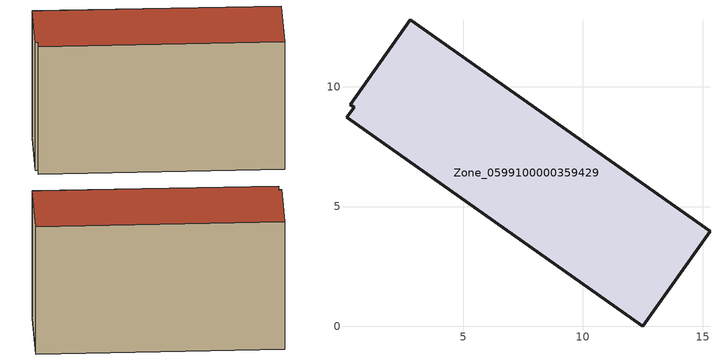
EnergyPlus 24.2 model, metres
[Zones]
Zone_0599100000359429
 floor ground (C_G): 0.3,9.26 2.8,12.8 15.3,3.97 12.49,0 0.14,8.73 0.45,9.14 z3.69
 wall outside (C_F): 15.3,3.97 2.8,12.8 0.3,9.26 0.45,9.14 0.14,8.73 12.49,0 15.3,3.97 z3.69:12.45
 roof outside (C_R): 2.8,12.8 0.3,9.26 0.45,9.14 0.14,8.73 12.49,0 15.3,3.97 z12.45
[BUILDING]
Pand.0599100000359429: North Axis=0; Terrain=City; Loads Convergence Tolerance Value=0.04; Temperature Convergence Tolerance Value=0.4; Solar Distribution=FullExterior; Maximum Number of Warmup Days=25; Minimum Number of Warmup Days=1
[Site:Location]
Rotterdam.The.Hague.AP_ZH_NLD Design_Conditions: Latitude=51.96; Longitude=4.45; Time Zone=1; Elevation=-4.5
[SITE:GROUNDTEMPERATURE:BUILDINGSURFACE]
18, 18, 18, 18, 18, 18, 18, 18, 18, 18, 18, 18
[MATERIAL] Thermal Absorptance=0.9; Solar Absorptance=0.7; Visible Absorptance=0.7
Name | Roughness | Thickness | Conductivity | Density | Specific Heat
G.TI.1992-2005 | MediumSmooth | 0.15 | 0.06 | 540 | 1210
F.TI.1992-2005 | Rough | 0.3 | 0.12 | 1920 | 840
R.TI.1992-2005 | MediumRough | 0.2 | 0.08 | 1500 | 1000
[CONSTRUCTION]
C_G: G.TI.1992-2005
C_F: F.TI.1992-2005
C_R: R.TI.1992-2005
[ZONE]
Zone_0599100000359429: Type=1; Multiplier=1; Ceiling Height=Autocalculate; Volume=Autocalculate; Floor Area=autocalculate; Part of Total Floor Area=Yes
[ZONEINFILTRATION:DESIGNFLOWRATE]
Infil_Zone_0599100000359429: Zone or ZoneList or Space or SpaceList=Zone_0599100000359429; Schedule=AlwaysOn; Design Flow Rate Calculation Method=Flow/Area; Flow Rate per Floor Area=0.0015; Constant Term Coefficient=1; Temperature Term Coefficient=0; Velocity Term Coefficient=0; Velocity Squared Term Coefficient=0
[HVACTEMPLATE:ZONE:IDEALLOADSAIRSYSTEM]
Zone_0599100000359429: Maximum Heating Supply Air Temperature=50; Minimum Cooling Supply Air Temperature=13; Maximum Heating Supply Air Humidity Ratio=0.0156; Minimum Cooling Supply Air Humidity Ratio=0.0077; Heating Limit=NoLimit; Cooling Limit=NoLimit; Dehumidification Control Type=ConstantSensibleHeatRatio; Cooling Sensible Heat Ratio=0.7; Dehumidification Setpoint=60; Humidification Control Type=None; Humidification Setpoint=30; Outdoor Air Method=None; Outdoor Air Flow Rate per Person=0.00944; Outdoor Air Flow Rate per Zone Floor Area=0; Outdoor Air Flow Rate per Zone=0; Demand Controlled Ventilation Type=None; Outdoor Air Economizer Type=NoEconomizer; Heat Recovery Type=None; Sensible Heat Recovery Effectiveness=0.7; Latent Heat Recovery Effectiveness=0.65
[ZONECONTROL:THERMOSTAT]
ThermostatControl_Zone_0599100000359429: Zone or ZoneList=Zone_0599100000359429; Control Type Schedule=DualSetpointControlType; Control 1=Thermostat_Zone_0599100000359429; Temperature Difference Between Cutout And Setpoint=0
[THERMOSTATSETPOINT:DUALSETPOINT]
Thermostat_Zone_0599100000359429: Heating Setpoint Temperature Schedule=HeatingSetpoint_Zone_0599100000359429; Cooling Setpoint Temperature Schedule=CoolingSetpoint_Zone_0599100000359429
[SCHEDULE:COMPACT]
HeatingSetpoint_Zone_0599100000359429: Through: 12/31, For: AllDays, Until: 24:00, 21
CoolingSetpoint_Zone_0599100000359429: Through: 12/31, For: AllDays, Until: 24:00, 24
DualSetpointControlType: Through: 12/31, For: AllDays, Until: 24:00, 4
AlwaysOn: Through: 12/31, For: AllDays, Until: 24:00, 1
